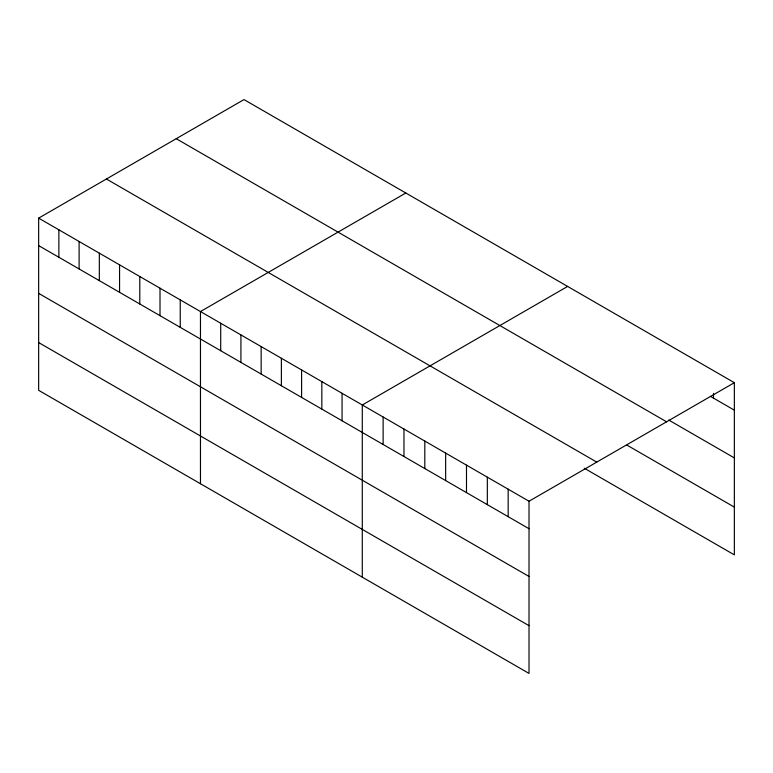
<?xml version="1.0" encoding="UTF-8"?>
<svg xmlns="http://www.w3.org/2000/svg" width="773" height="773" viewBox="0 0 773 773"><rect width="100%" height="100%" fill="white"/><g stroke="black" fill="none" stroke-linecap="round" stroke-linejoin="round"><path stroke-width="1.16" d="M38.65 218.131L529.012 501.233L529.012 673.418L38.65 390.317L38.65 218.131L243.988 99.582L734.35 382.683L734.35 554.869L584.301 468.245M405.806 192.999L200.468 311.558L200.468 483.743M567.624 286.425L362.286 404.984L362.286 577.17M529.012 501.233L734.35 382.683M710.387 396.327L734.35 410.163M668.703 420.019L734.35 457.916M176.225 138.696L666.587 421.807M627.019 445.151L734.35 507.117M106.413 179.007L596.775 462.119M38.65 245.601L529.012 528.713M38.65 293.354L529.012 576.465M38.65 342.555L529.012 625.666M713.508 393.351L713.508 398.134M508.17 489.203L508.17 516.683M487.328 477.173L487.328 504.643M466.496 465.143L466.496 492.614M445.654 453.104L445.654 480.584M424.812 441.074L424.812 468.554M403.97 429.044L403.97 456.514M383.128 417.014L383.128 444.485M342.062 393.302L342.062 420.773M321.839 381.62L321.839 409.101M301.605 369.948L301.605 397.419M281.382 358.266L281.382 385.746M261.148 346.584L261.148 374.064M240.925 334.912L240.925 362.382M220.701 323.23L220.701 350.71M180.244 299.876L180.244 327.346M160.011 288.194L160.011 315.674M139.787 276.521L139.787 303.992M119.564 264.839L119.564 292.32M99.331 253.167L99.331 280.638M79.107 241.485L79.107 268.956M58.874 229.803L58.874 257.283"/></g></svg>
